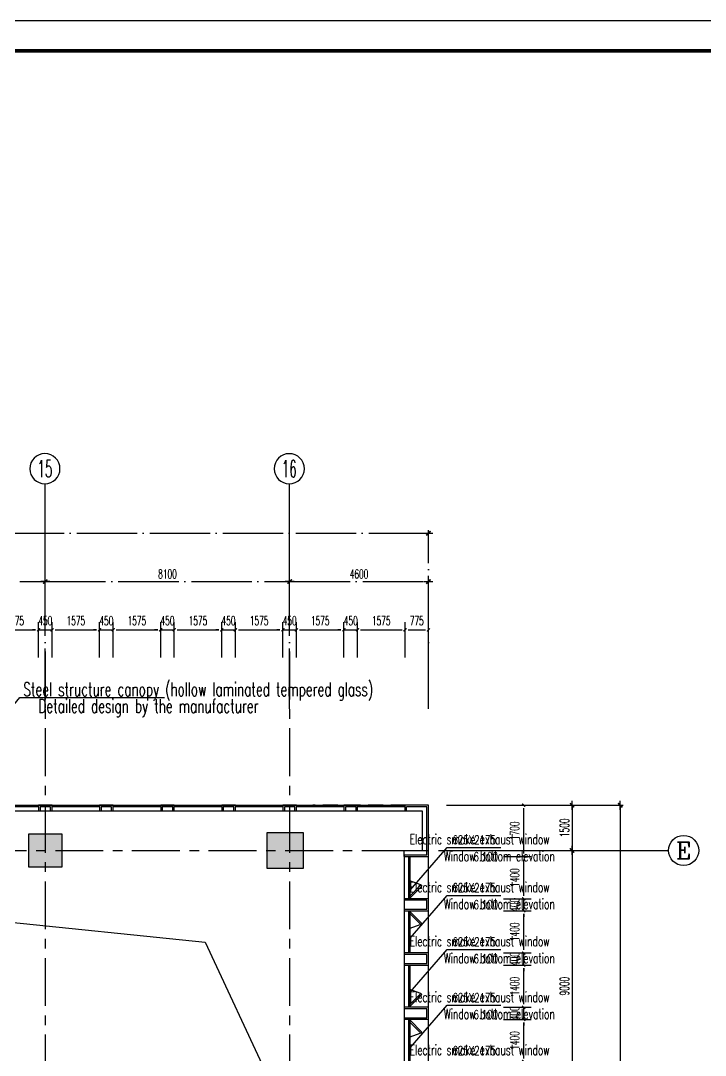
# Model space of a CAD drawing. Extents: x 824790 to 994147, y 4290613 to 4374713.
# Drawn here: x 939895 to 962588, y 4340402 to 4374713 of the extents above; entities that cross this region are included whole.
import ezdxf
from ezdxf.enums import TextEntityAlignment as Align

# ---------------------------------------------------------------- set-up
doc = ezdxf.new("R2010")
doc.units = 0
doc.header["$LTSCALE"] = 1000
doc.header["$MEASUREMENT"] = 0
for name, pattern in [('ACAD_ISO08W100', [36, 24, -3, 6, -3]), ('CENTER', [50.8, 31.75, -6.35, 6.35, -6.35]), ('DASHED', [0.75, 0.5, -0.25]), ('DOTE', [2.42, 2, -0.2, 0.02, -0.2])]:
    doc.linetypes.add(name, pattern=pattern)
doc.layers.get('0').update_dxf_attribs({"color": 255, "linetype": 'CONTINUOUS'})
for name, color, linetype in [('A-AXIS', 3, 'CONTINUOUS'), ('A-AXIS-TEXT', 7, 'CONTINUOUS'), ('A-DIM', 201, 'CONTINUOUS'), ('A-DOTE', 8, 'ACAD_ISO08W100'), ('A-FACADE', 5, 'CONTINUOUS'), ('A-FIN-GRAN', 34, 'CONTINUOUS'), ('A-LINE', 254, 'CONTINUOUS'), ('A-NOTE', 150, 'CONTINUOUS'), ('A-WALL', 2, 'CONTINUOUS'), ('A-WINDOW', 4, 'CONTINUOUS'), ('A_DIM_EX1', 171, 'CONTINUOUS'), ('AXIS_TEXT', 7, 'CONTINUOUS'), ('DOTE', 17, 'DOTE'), ('HATCH-F252', 252, 'CONTINUOUS'), ('PUB_TEXT', 7, 'CONTINUOUS'), ('S-COLUMN', 1, 'CONTINUOUS'), ('WINDOW', 4, 'CONTINUOUS'), ('交通流线', 40, 'DASHED'), ('图框', 7, 'CONTINUOUS'), ('柱子', 9, 'CONTINUOUS')]:
    doc.layers.add(name, color=color, linetype=linetype)
doc.styles.add('_TCH_DIM', font='SIMPLEX', dxfattribs={"bigfont": 'GBCBIG'})
doc.styles.add('COMPLEX', font='COMPLEX')
doc.styles.add('DIM_FONT', font='SIMPLEX.shx', dxfattribs={"width": 0.6, "bigfont": 'GBCBIG.shx'})
doc.styles.add('TONGJI-FONT', font='simplex.shx')
doc.dimstyles.new('DIM100', dxfattribs={"dimscale": 100, "dimtxt": 3, "dimasz": 0.01, "dimexe": 1, "dimexo": 1, "dimgap": 1, "dimtad": 1, "dimdec": 0, "dimtxsty": 'DIM_FONT', "dimblk1": 'h-_DIMX', "dimblk2": 'h-_DIMX', "dimsah": 1, "dimcen": 0.01, "dimclrd": 256, "dimclre": 256, "dimclrt": 7, "dimadec": 3, "dimazin": 3, "dimtfac": 1, "dimtdec": 0, "dimtix": 1, "dimtmove": 2, "dimatfit": 3, "dimldrblk": 'h-_DIMX', "dimtzin": 5, "dimarcsym": 0})
doc.dimstyles.new('DIMN', dxfattribs={"dimtxt": 300, "dimasz": 100, "dimexe": 250, "dimexo": 300, "dimgap": 150, "dimtad": 1, "dimdec": 0, "dimtxsty": 'DIM_FONT', "dimblk": 'h-_ArchTick', "dimcen": 2.5, "dimclrt": 7, "dimazin": 2, "dimtfac": 1, "dimtdec": 0, "dimtix": 1, "dimtmove": 2, "dimatfit": 3, "dimarcsym": 0})

# ---------------------------------------------------------------- blocks, each defined once
blk = doc.blocks.new('h-_DIMX')
blk.add_line((-150, 0), (150, 0))
at = {"const_width": 50}
blk.add_lwpolyline([(-70, -70), (70, 70)], dxfattribs=at)
blk = doc.blocks.new('*D67')
at = {"layer": 'A-AXIS', "lineweight": -2, "transparency": 16777216}
for p, q in [((-2486628, -1749729), (-2482369, -1749729)), ((-2482469, -1749730), (-2482469, -1751228)), ((-2486628, -1751229), (-2482369, -1751229))]:
    blk.add_line(p, q, dxfattribs=at)
for p, rotation in [((-2482469, -1749729), 90), ((-2482469, -1751229), 270)]:
    blk.add_blockref('h-_DIMX', p, dxfattribs=dict(at, rotation=rotation))
at = {"layer": 'A-AXIS', "color": 7, "transparency": 16777216, "insert": (-2482719, -1750479), "char_height": 300, "attachment_point": 5, "rotation": 90, "style": 'DIM_FONT'}
blk.add_mtext('\\A1;1500', dxfattribs=at)
blk = doc.blocks.new('*D68')
at = {"layer": 'A-AXIS', "lineweight": -2, "transparency": 16777216}
for p, q in [((-2486628, -1751229), (-2482369, -1751229)), ((-2482469, -1751230), (-2482469, -1760228)), ((-2486628, -1760229), (-2482369, -1760229))]:
    blk.add_line(p, q, dxfattribs=at)
for p, rotation in [((-2482469, -1751229), 90), ((-2482469, -1760229), 270)]:
    blk.add_blockref('h-_DIMX', p, dxfattribs=dict(at, rotation=rotation))
at = {"layer": 'A-AXIS', "color": 7, "transparency": 16777216, "insert": (-2482719, -1755729), "char_height": 300, "attachment_point": 5, "rotation": 90, "style": 'DIM_FONT'}
blk.add_mtext('\\A1;9000', dxfattribs=at)
blk = doc.blocks.new('*D73')
at = {"layer": 'A-AXIS', "lineweight": -2, "transparency": 16777216}
for p, q in [((-2486628, -1749729), (-2480769, -1749729)), ((-2480869, -1749730), (-2480869, -1779728)), ((-2486628, -1779729), (-2480769, -1779729))]:
    blk.add_line(p, q, dxfattribs=at)
for p, rotation in [((-2480869, -1749729), 90), ((-2480869, -1779729), 270)]:
    blk.add_blockref('h-_DIMX', p, dxfattribs=dict(at, rotation=rotation))
at = {"layer": 'A-AXIS', "color": 7, "transparency": 16777216, "insert": (-2481119, -1764729), "char_height": 300, "attachment_point": 5, "rotation": 90, "style": 'DIM_FONT'}
blk.add_mtext('\\A1;30000', dxfattribs=at)
blk = doc.blocks.new('h-_AXISO')
blk.add_circle((0, 0), 0.5)
at = {"layer": 'A-AXIS-TEXT', "style": 'COMPLEX', "width": 1.041667}
blk.add_attdef('A', text='', height=0.56, dxfattribs=at).set_placement((-0.25, -0.28), (0.25, -0.28), align=Align.FIT)
blk = doc.blocks.new('h-轴号横')
at = {"layer": 'DOTE', "linetype": 'ACAD_ISO08W100'}
for p, q in [((-2499761, -1877414), (-2499761, -1873851)), ((-2491661, -1877412), (-2491661, -1873850)), ((-2483711, -1885986), (-2479101, -1885986))]:
    blk.add_line(p, q, dxfattribs=at)
at = {"layer": 'A-AXIS'}
ref = blk.add_blockref('h-_AXISO', (-2499774, -1873327), dxfattribs=dict(at, xscale=-1000, yscale=1000, zscale=1000))
ref.add_attrib('A', '15', dxfattribs={"layer": 'AXIS_TEXT', "height": 560, "style": 'COMPLEX', "width": 0.646552}).set_placement((-2500024, -1873607), (-2499524, -1873607), align=Align.FIT)
ref = blk.add_blockref('h-_AXISO', (-2491674, -1873328), dxfattribs=dict(at, xscale=-1000, yscale=1000, zscale=1000))
ref.add_attrib('A', '16', dxfattribs={"layer": 'AXIS_TEXT', "height": 560, "style": 'COMPLEX', "width": 0.646552}).set_placement((-2491924, -1873608), (-2491424, -1873608), align=Align.FIT)
ref = blk.add_blockref('h-_AXISO', (-2478601, -1885986), dxfattribs=dict(at, xscale=1000, yscale=1000, zscale=1000))
ref.add_attrib('A', 'E', dxfattribs={"layer": 'AXIS_TEXT', "height": 560, "style": 'COMPLEX', "width": 1.171875}).set_placement((-2478851, -1886266), (-2478351, -1886266), align=Align.FIT)
blk = doc.blocks.new('h-1')
at = {"layer": '图框'}
blk.add_line((2162, 399.3), (675.75, 399.3), dxfattribs=at)
at = {"layer": '图框', "const_width": 1.2}
blk.add_lwpolyline([(2152, -431.7), (2152, 389.3), (700.75, 389.3), (700.75, -431.7)], close=True, dxfattribs=at)
blk = doc.blocks.new('h-ewryer')
at = {"layer": 'A-WINDOW', "ltscale": 0.5}
blk.add_line((366378, 243878), (366234, 243482), dxfattribs=at)
at = {"layer": 'A-WINDOW'}
for p, q in [((366234, 243532), (366234, 243482)), ((366784, 243532), (366784, 243482))]:
    blk.add_line(p, q, dxfattribs=at)
at = {"layer": 'A-WINDOW', "ltscale": 0.5}
blk.add_lwpolyline([(366378, 243878), (366413, 243914), (366802, 243525), (366767, 243489)], close=True, dxfattribs=at)
blk = doc.blocks.new('h-2层裙房幕墙')
at = {"layer": 'A-FACADE'}
blk.add_line((852011, 4006485), (852011, 4036435), dxfattribs=at)
at = {"layer": 'A-FIN-GRAN'}
for p, q in [((839536, 4036435), (839086, 4036435)), ((839086, 4036435), (839086, 4036235)), ((839486, 4036385), (839136, 4036385)), ((839136, 4036385), (839136, 4036235)), ((839486, 4036235), (839486, 4036385)), ((839536, 4036235), (839536, 4036435)), ((841561, 4036435), (841111, 4036435)), ((841111, 4036435), (841111, 4036235)), ((841511, 4036385), (841161, 4036385)), ((841161, 4036385), (841161, 4036235)), ((841511, 4036235), (841511, 4036385)), ((841561, 4036235), (841561, 4036435)), ((843586, 4036435), (843136, 4036435)), ((843136, 4036435), (843136, 4036235)), ((843536, 4036385), (843186, 4036385)), ((843186, 4036385), (843186, 4036235)), ((843536, 4036235), (843536, 4036385)), ((843586, 4036235), (843586, 4036435)), ((845611, 4036435), (845161, 4036435)), ((845161, 4036435), (845161, 4036235)), ((845561, 4036385), (845211, 4036385)), ((845211, 4036385), (845211, 4036235)), ((845561, 4036235), (845561, 4036385)), ((845611, 4036235), (845611, 4036435)), ((847636, 4036435), (847186, 4036435)), ((847186, 4036435), (847186, 4036235)), ((847586, 4036385), (847236, 4036385)), ((847236, 4036385), (847236, 4036235)), ((847586, 4036235), (847586, 4036385)), ((847636, 4036235), (847636, 4036435)), ((849661, 4036435), (849211, 4036435)), ((849211, 4036435), (849211, 4036235)), ((849611, 4036385), (849261, 4036385)), ((849261, 4036385), (849261, 4036235)), ((849611, 4036235), (849611, 4036385)), ((849661, 4036235), (849661, 4036435)), ((852011, 4036435), (851236, 4036435)), ((851236, 4036235), (851236, 4036435)), ((851961, 4036385), (851286, 4036385)), ((851286, 4036235), (851286, 4036385)), ((851961, 4034785), (851961, 4036385)), ((852011, 4034735), (852011, 4036435)), ((851811, 4036235), (851236, 4036235)), ((851811, 4034935), (851811, 4036235)), ((851211, 4034935), (851811, 4034935)), ((851211, 4034735), (851211, 4034935)), ((851211, 4034785), (851961, 4034785)), ((851211, 4034735), (852011, 4034735)), ((852011, 4033335), (851211, 4033335)), ((851961, 4033285), (851211, 4033285)), ((851961, 4032985), (851961, 4033285)), ((852011, 4032935), (852011, 4033335)), ((851211, 4032985), (851961, 4032985)), ((851211, 4032935), (852011, 4032935)), ((852011, 4031535), (851211, 4031535)), ((851961, 4031485), (851211, 4031485)), ((851961, 4031185), (851961, 4031485)), ((852011, 4031135), (852011, 4031535)), ((851211, 4031185), (851961, 4031185)), ((851211, 4031135), (852011, 4031135)), ((852011, 4029735), (851211, 4029735)), ((851961, 4029685), (851211, 4029685)), ((851961, 4029385), (851961, 4029685)), ((852011, 4029335), (852011, 4029735)), ((851211, 4029385), (851961, 4029385)), ((851211, 4029335), (852011, 4029335))]:
    blk.add_line(p, q, dxfattribs=at)
at = {"layer": 'WINDOW'}
for p, q in [((815236, 4036435), (851236, 4036435)), ((839086, 4036385), (837511, 4036385)), ((841111, 4036385), (839536, 4036385)), ((843136, 4036385), (841561, 4036385)), ((845161, 4036385), (843586, 4036385)), ((847186, 4036385), (845611, 4036385)), ((849211, 4036385), (847636, 4036385)), ((851236, 4036385), (849661, 4036385)), ((851236, 4036385), (851236, 4036335)), ((851236, 4036235), (815236, 4036235)), ((851211, 4034785), (851211, 4023935)), ((851211, 4034785), (851211, 4025735)), ((851361, 4033335), (851361, 4034735)), ((851411, 4033335), (851411, 4034735)), ((851361, 4031535), (851361, 4032935)), ((851411, 4031535), (851411, 4032935)), ((851361, 4029735), (851361, 4031135)), ((851411, 4029735), (851411, 4031135)), ((851361, 4027935), (851361, 4029335)), ((851411, 4027935), (851411, 4029335))]:
    blk.add_line(p, q, dxfattribs=at)
at = {"layer": 'A-WINDOW', "rotation": 270}
for p in [(607879, 4400169), (607879, 4396569)]:
    blk.add_blockref('h-ewryer', p, dxfattribs=at)
at = {"layer": 'A-WINDOW', "xscale": -1, "rotation": 270}
for p in [(607879, 3666100), (607879, 3662500)]:
    blk.add_blockref('h-ewryer', p, dxfattribs=at)
blk = doc.blocks.new('h-1100柱')
at = {"layer": 'HATCH-F252'}
blk.add_hatch(color=256, dxfattribs=at).paths.add_polyline_path([(917265, 4495302), (918365, 4495302), (918365, 4494202), (917265, 4494202)])
at = {"layer": 'S-COLUMN'}
blk.add_lwpolyline([(917265, 4495302), (918365, 4495302), (918365, 4494202), (917265, 4494202)], close=True, dxfattribs=at)
blk = doc.blocks.new('h-1300柱')
at = {"layer": 'HATCH-F252'}
blk.add_hatch(color=256, dxfattribs=at).paths.add_polyline_path([(944696, 4491023), (945996, 4491023), (945996, 4489723), (944696, 4489723)])
at = {"layer": 'S-COLUMN'}
blk.add_lwpolyline([(944696, 4491023), (945996, 4491023), (945996, 4489723), (944696, 4489723)], close=True, dxfattribs=at)
blk = doc.blocks.new('h-rgts')
at = {"layer": 'HATCH-F252'}
blk.add_hatch(color=256, dxfattribs=at).paths.add_polyline_path([(-600, 600), (600, 600), (600, -600), (-600, -600)])
at = {"layer": 'S-COLUMN', "color": 1}
blk.add_lwpolyline([(-600, 600), (600, 600), (600, -600), (-600, -600)], close=True, dxfattribs=at)
blk = doc.blocks.new('h-二层柱网')
at = {"layer": 'A-WALL'}
for name, p in [('h-1100柱', (190645, -147557)), ('h-1100柱', (198595, -147557)), ('h-1100柱', (206695, -147557)), ('h-1100柱', (214795, -147557)), ('h-1100柱', (222895, -147557)), ('h-1300柱', (163114, -152177)), ('h-1300柱', (203314, -152177)), ('h-1300柱', (163114, -161177)), ('h-1300柱', (203314, -161177)), ('h-1100柱', (190645, -174557)), ('h-1100柱', (198595, -174557)), ('h-1100柱', (206695, -174557)), ('h-1100柱', (214795, -174557)), ('h-1100柱', (222895, -174557))]:
    blk.add_blockref(name, p, dxfattribs=at)
at = {"layer": '柱子', "color": 1}
blk.add_blockref('h-rgts', (1148660, 4347195), dxfattribs=at)
at = {"layer": '柱子', "color": 1, "xscale": -1, "rotation": 180}
blk.add_blockref('h-rgts', (1148660, 4320195), dxfattribs=at)
blk = doc.blocks.new('h-_ArchTick')
at = {"color": 0, "linetype": 'ByBlock', "const_width": 0.4}
blk.add_lwpolyline([(-0.5, -0.5), (0.5, 0.5)], dxfattribs=at)
blk = doc.blocks.new('*D233')
at = {"layer": 'A-DIM', "color": 0, "lineweight": -2, "transparency": 16777216}
for p, q in [((955897, 4348695), (956819, 4348695)), ((956569, 4347095), (956569, 4348595)), ((955897, 4346995), (956819, 4346995))]:
    blk.add_line(p, q, dxfattribs=at)
at = {"layer": 'A-DIM', "color": 0, "lineweight": -2, "transparency": 16777216, "xscale": 100, "yscale": 100, "zscale": 100}
for p, rotation in [((956569, 4348695), 90), ((956569, 4346995), 270)]:
    blk.add_blockref('h-_ArchTick', p, dxfattribs=dict(at, rotation=rotation))
at = {"layer": 'A-DIM', "color": 7, "transparency": 16777216, "insert": (956269, 4347845), "char_height": 300, "attachment_point": 5, "rotation": 90, "style": 'DIM_FONT'}
blk.add_mtext('\\A1;1700', dxfattribs=at)
blk = doc.blocks.new('*D234')
at = {"layer": 'A-DIM', "color": 0, "lineweight": -2, "transparency": 16777216}
for p, q in [((955897, 4346995), (956819, 4346995)), ((956569, 4345695), (956569, 4346895)), ((955897, 4345595), (956819, 4345595))]:
    blk.add_line(p, q, dxfattribs=at)
at = {"layer": 'A-DIM', "color": 0, "lineweight": -2, "transparency": 16777216, "xscale": 100, "yscale": 100, "zscale": 100}
for p, rotation in [((956569, 4346995), 90), ((956569, 4345595), 270)]:
    blk.add_blockref('h-_ArchTick', p, dxfattribs=dict(at, rotation=rotation))
at = {"layer": 'A-DIM', "color": 7, "transparency": 16777216, "insert": (956269, 4346295), "char_height": 300, "attachment_point": 5, "rotation": 90, "style": 'DIM_FONT'}
blk.add_mtext('\\A1;1400', dxfattribs=at)
blk = doc.blocks.new('*D235')
at = {"layer": 'A-DIM', "color": 0, "lineweight": -2, "transparency": 16777216}
for p, q in [((956569, 4345695), (956569, 4345795)), ((955897, 4345595), (956819, 4345595)), ((956569, 4345195), (956569, 4345595)), ((955897, 4345195), (956819, 4345195)), ((956569, 4345095), (956569, 4344995))]:
    blk.add_line(p, q, dxfattribs=at)
at = {"layer": 'A-DIM', "color": 0, "lineweight": -2, "transparency": 16777216, "xscale": 100, "yscale": 100, "zscale": 100}
for p, rotation in [((956569, 4345595), 270), ((956569, 4345195), 90)]:
    blk.add_blockref('h-_ArchTick', p, dxfattribs=dict(at, rotation=rotation))
at = {"layer": 'A-DIM', "color": 7, "transparency": 16777216, "insert": (956269, 4345395), "char_height": 300, "attachment_point": 5, "rotation": 90, "style": 'DIM_FONT'}
blk.add_mtext('\\A1;400', dxfattribs=at)
blk = doc.blocks.new('*D236')
at = {"layer": 'A-DIM', "color": 0, "lineweight": -2, "transparency": 16777216}
for p, q in [((955897, 4345195), (956819, 4345195)), ((956569, 4343895), (956569, 4345095)), ((955897, 4343795), (956819, 4343795))]:
    blk.add_line(p, q, dxfattribs=at)
at = {"layer": 'A-DIM', "color": 0, "lineweight": -2, "transparency": 16777216, "xscale": 100, "yscale": 100, "zscale": 100}
for p, rotation in [((956569, 4345195), 90), ((956569, 4343795), 270)]:
    blk.add_blockref('h-_ArchTick', p, dxfattribs=dict(at, rotation=rotation))
at = {"layer": 'A-DIM', "color": 7, "transparency": 16777216, "insert": (956269, 4344495), "char_height": 300, "attachment_point": 5, "rotation": 90, "style": 'DIM_FONT'}
blk.add_mtext('\\A1;1400', dxfattribs=at)
blk = doc.blocks.new('*D237')
at = {"layer": 'A-DIM', "color": 0, "lineweight": -2, "transparency": 16777216}
for p, q in [((955897, 4343795), (956819, 4343795)), ((956569, 4343895), (956569, 4343995)), ((956569, 4343395), (956569, 4343795)), ((955897, 4343395), (956819, 4343395)), ((956569, 4343295), (956569, 4343195))]:
    blk.add_line(p, q, dxfattribs=at)
at = {"layer": 'A-DIM', "color": 0, "lineweight": -2, "transparency": 16777216, "xscale": 100, "yscale": 100, "zscale": 100}
for p, rotation in [((956569, 4343795), 270), ((956569, 4343395), 90)]:
    blk.add_blockref('h-_ArchTick', p, dxfattribs=dict(at, rotation=rotation))
at = {"layer": 'A-DIM', "color": 7, "transparency": 16777216, "insert": (956269, 4343595), "char_height": 300, "attachment_point": 5, "rotation": 90, "style": 'DIM_FONT'}
blk.add_mtext('\\A1;400', dxfattribs=at)
blk = doc.blocks.new('*D238')
at = {"layer": 'A-DIM', "color": 0, "lineweight": -2, "transparency": 16777216}
for p, q in [((955897, 4343395), (956819, 4343395)), ((956569, 4342095), (956569, 4343295)), ((955897, 4341995), (956819, 4341995))]:
    blk.add_line(p, q, dxfattribs=at)
at = {"layer": 'A-DIM', "color": 0, "lineweight": -2, "transparency": 16777216, "xscale": 100, "yscale": 100, "zscale": 100}
for p, rotation in [((956569, 4343395), 90), ((956569, 4341995), 270)]:
    blk.add_blockref('h-_ArchTick', p, dxfattribs=dict(at, rotation=rotation))
at = {"layer": 'A-DIM', "color": 7, "transparency": 16777216, "insert": (956269, 4342695), "char_height": 300, "attachment_point": 5, "rotation": 90, "style": 'DIM_FONT'}
blk.add_mtext('\\A1;1400', dxfattribs=at)
blk = doc.blocks.new('*D239')
at = {"layer": 'A-DIM', "color": 0, "lineweight": -2, "transparency": 16777216}
for p, q in [((955897, 4341995), (956819, 4341995)), ((956569, 4342095), (956569, 4342195)), ((956569, 4341595), (956569, 4341995)), ((955897, 4341595), (956819, 4341595)), ((956569, 4341495), (956569, 4341395))]:
    blk.add_line(p, q, dxfattribs=at)
at = {"layer": 'A-DIM', "color": 0, "lineweight": -2, "transparency": 16777216, "xscale": 100, "yscale": 100, "zscale": 100}
for p, rotation in [((956569, 4341995), 270), ((956569, 4341595), 90)]:
    blk.add_blockref('h-_ArchTick', p, dxfattribs=dict(at, rotation=rotation))
at = {"layer": 'A-DIM', "color": 7, "transparency": 16777216, "insert": (956269, 4341795), "char_height": 300, "attachment_point": 5, "rotation": 90, "style": 'DIM_FONT'}
blk.add_mtext('\\A1;400', dxfattribs=at)
blk = doc.blocks.new('*D240')
at = {"layer": 'A-DIM', "color": 0, "lineweight": -2, "transparency": 16777216}
for p, q in [((955897, 4341595), (956819, 4341595)), ((956569, 4340295), (956569, 4341495)), ((955897, 4340195), (956819, 4340195))]:
    blk.add_line(p, q, dxfattribs=at)
at = {"layer": 'A-DIM', "color": 0, "lineweight": -2, "transparency": 16777216, "xscale": 100, "yscale": 100, "zscale": 100}
for p, rotation in [((956569, 4341595), 90), ((956569, 4340195), 270)]:
    blk.add_blockref('h-_ArchTick', p, dxfattribs=dict(at, rotation=rotation))
at = {"layer": 'A-DIM', "color": 7, "transparency": 16777216, "insert": (956269, 4340895), "char_height": 300, "attachment_point": 5, "rotation": 90, "style": 'DIM_FONT'}
blk.add_mtext('\\A1;1400', dxfattribs=at)
blk = doc.blocks.new('*D329')
at = {"layer": 'A-DIM', "color": 0, "lineweight": -2, "transparency": 16777216}
for p, q in [((952635, 4353589), (952635, 4354763)), ((953410, 4353589), (953410, 4354763)), ((952735, 4354513), (953310, 4354513))]:
    blk.add_line(p, q, dxfattribs=at)
at = {"layer": 'A-DIM', "color": 0, "lineweight": -2, "transparency": 16777216, "xscale": 100, "yscale": 100, "zscale": 100, "rotation": 180}
blk.add_blockref('h-_ArchTick', (952635, 4354513), dxfattribs=at)
at = {"layer": 'A-DIM', "color": 0, "lineweight": -2, "transparency": 16777216, "xscale": 100, "yscale": 100, "zscale": 100}
blk.add_blockref('h-_ArchTick', (953410, 4354513), dxfattribs=at)
at = {"layer": 'A-DIM', "color": 7, "transparency": 16777216, "insert": (953022, 4354813), "char_height": 300, "attachment_point": 5, "style": 'DIM_FONT'}
blk.add_mtext('\\A1;775', dxfattribs=at)
blk = doc.blocks.new('*D330')
at = {"layer": 'A-DIM', "color": 0, "lineweight": -2, "transparency": 16777216}
for p, q in [((951060, 4353589), (951060, 4354763)), ((952635, 4353589), (952635, 4354763)), ((951160, 4354513), (952535, 4354513))]:
    blk.add_line(p, q, dxfattribs=at)
at = {"layer": 'A-DIM', "color": 0, "lineweight": -2, "transparency": 16777216, "xscale": 100, "yscale": 100, "zscale": 100, "rotation": 180}
blk.add_blockref('h-_ArchTick', (951060, 4354513), dxfattribs=at)
at = {"layer": 'A-DIM', "color": 0, "lineweight": -2, "transparency": 16777216, "xscale": 100, "yscale": 100, "zscale": 100}
blk.add_blockref('h-_ArchTick', (952635, 4354513), dxfattribs=at)
at = {"layer": 'A-DIM', "color": 7, "transparency": 16777216, "insert": (951847, 4354813), "char_height": 300, "attachment_point": 5, "style": 'DIM_FONT'}
blk.add_mtext('\\A1;1575', dxfattribs=at)
blk = doc.blocks.new('*D331')
at = {"layer": 'A-DIM', "color": 0, "lineweight": -2, "transparency": 16777216}
for p, q in [((950610, 4353589), (950610, 4354763)), ((951060, 4353589), (951060, 4354763)), ((950510, 4354513), (950410, 4354513)), ((950610, 4354513), (951060, 4354513)), ((951160, 4354513), (951260, 4354513))]:
    blk.add_line(p, q, dxfattribs=at)
at = {"layer": 'A-DIM', "color": 0, "lineweight": -2, "transparency": 16777216, "xscale": 100, "yscale": 100, "zscale": 100}
blk.add_blockref('h-_ArchTick', (950610, 4354513), dxfattribs=at)
at = {"layer": 'A-DIM', "color": 0, "lineweight": -2, "transparency": 16777216, "xscale": 100, "yscale": 100, "zscale": 100, "rotation": 180}
blk.add_blockref('h-_ArchTick', (951060, 4354513), dxfattribs=at)
at = {"layer": 'A-DIM', "color": 7, "transparency": 16777216, "insert": (950835, 4354813), "char_height": 300, "attachment_point": 5, "style": 'DIM_FONT'}
blk.add_mtext('\\A1;450', dxfattribs=at)
blk = doc.blocks.new('*D332')
at = {"layer": 'A-DIM', "color": 0, "lineweight": -2, "transparency": 16777216}
for p, q in [((949035, 4353589), (949035, 4354763)), ((950610, 4353589), (950610, 4354763)), ((949135, 4354513), (950510, 4354513))]:
    blk.add_line(p, q, dxfattribs=at)
at = {"layer": 'A-DIM', "color": 0, "lineweight": -2, "transparency": 16777216, "xscale": 100, "yscale": 100, "zscale": 100, "rotation": 180}
blk.add_blockref('h-_ArchTick', (949035, 4354513), dxfattribs=at)
at = {"layer": 'A-DIM', "color": 0, "lineweight": -2, "transparency": 16777216, "xscale": 100, "yscale": 100, "zscale": 100}
blk.add_blockref('h-_ArchTick', (950610, 4354513), dxfattribs=at)
at = {"layer": 'A-DIM', "color": 7, "transparency": 16777216, "insert": (949822, 4354813), "char_height": 300, "attachment_point": 5, "style": 'DIM_FONT'}
blk.add_mtext('\\A1;1575', dxfattribs=at)
blk = doc.blocks.new('*D333')
at = {"layer": 'A-DIM', "color": 0, "lineweight": -2, "transparency": 16777216}
for p, q in [((948585, 4353589), (948585, 4354763)), ((949035, 4353589), (949035, 4354763)), ((948485, 4354513), (948385, 4354513)), ((948585, 4354513), (949035, 4354513)), ((949135, 4354513), (949235, 4354513))]:
    blk.add_line(p, q, dxfattribs=at)
at = {"layer": 'A-DIM', "color": 0, "lineweight": -2, "transparency": 16777216, "xscale": 100, "yscale": 100, "zscale": 100}
blk.add_blockref('h-_ArchTick', (948585, 4354513), dxfattribs=at)
at = {"layer": 'A-DIM', "color": 0, "lineweight": -2, "transparency": 16777216, "xscale": 100, "yscale": 100, "zscale": 100, "rotation": 180}
blk.add_blockref('h-_ArchTick', (949035, 4354513), dxfattribs=at)
at = {"layer": 'A-DIM', "color": 7, "transparency": 16777216, "insert": (948810, 4354813), "char_height": 300, "attachment_point": 5, "style": 'DIM_FONT'}
blk.add_mtext('\\A1;450', dxfattribs=at)
blk = doc.blocks.new('*D334')
at = {"layer": 'A-DIM', "color": 0, "lineweight": -2, "transparency": 16777216}
for p, q in [((947010, 4353589), (947010, 4354763)), ((948585, 4353589), (948585, 4354763)), ((947110, 4354513), (948485, 4354513))]:
    blk.add_line(p, q, dxfattribs=at)
at = {"layer": 'A-DIM', "color": 0, "lineweight": -2, "transparency": 16777216, "xscale": 100, "yscale": 100, "zscale": 100, "rotation": 180}
blk.add_blockref('h-_ArchTick', (947010, 4354513), dxfattribs=at)
at = {"layer": 'A-DIM', "color": 0, "lineweight": -2, "transparency": 16777216, "xscale": 100, "yscale": 100, "zscale": 100}
blk.add_blockref('h-_ArchTick', (948585, 4354513), dxfattribs=at)
at = {"layer": 'A-DIM', "color": 7, "transparency": 16777216, "insert": (947797, 4354813), "char_height": 300, "attachment_point": 5, "style": 'DIM_FONT'}
blk.add_mtext('\\A1;1575', dxfattribs=at)
blk = doc.blocks.new('*D335')
at = {"layer": 'A-DIM', "color": 0, "lineweight": -2, "transparency": 16777216}
for p, q in [((946560, 4353589), (946560, 4354763)), ((947010, 4353589), (947010, 4354763)), ((946460, 4354513), (946360, 4354513)), ((946560, 4354513), (947010, 4354513)), ((947110, 4354513), (947210, 4354513))]:
    blk.add_line(p, q, dxfattribs=at)
at = {"layer": 'A-DIM', "color": 0, "lineweight": -2, "transparency": 16777216, "xscale": 100, "yscale": 100, "zscale": 100}
blk.add_blockref('h-_ArchTick', (946560, 4354513), dxfattribs=at)
at = {"layer": 'A-DIM', "color": 0, "lineweight": -2, "transparency": 16777216, "xscale": 100, "yscale": 100, "zscale": 100, "rotation": 180}
blk.add_blockref('h-_ArchTick', (947010, 4354513), dxfattribs=at)
at = {"layer": 'A-DIM', "color": 7, "transparency": 16777216, "insert": (946785, 4354813), "char_height": 300, "attachment_point": 5, "style": 'DIM_FONT'}
blk.add_mtext('\\A1;450', dxfattribs=at)
blk = doc.blocks.new('*D336')
at = {"layer": 'A-DIM', "color": 0, "lineweight": -2, "transparency": 16777216}
for p, q in [((944985, 4353589), (944985, 4354763)), ((946560, 4353589), (946560, 4354763)), ((945085, 4354513), (946460, 4354513))]:
    blk.add_line(p, q, dxfattribs=at)
at = {"layer": 'A-DIM', "color": 0, "lineweight": -2, "transparency": 16777216, "xscale": 100, "yscale": 100, "zscale": 100, "rotation": 180}
blk.add_blockref('h-_ArchTick', (944985, 4354513), dxfattribs=at)
at = {"layer": 'A-DIM', "color": 0, "lineweight": -2, "transparency": 16777216, "xscale": 100, "yscale": 100, "zscale": 100}
blk.add_blockref('h-_ArchTick', (946560, 4354513), dxfattribs=at)
at = {"layer": 'A-DIM', "color": 7, "transparency": 16777216, "insert": (945772, 4354813), "char_height": 300, "attachment_point": 5, "style": 'DIM_FONT'}
blk.add_mtext('\\A1;1575', dxfattribs=at)
blk = doc.blocks.new('*D337')
at = {"layer": 'A-DIM', "color": 0, "lineweight": -2, "transparency": 16777216}
for p, q in [((944535, 4353589), (944535, 4354763)), ((944985, 4353589), (944985, 4354763)), ((944435, 4354513), (944335, 4354513)), ((944535, 4354513), (944985, 4354513)), ((945085, 4354513), (945185, 4354513))]:
    blk.add_line(p, q, dxfattribs=at)
at = {"layer": 'A-DIM', "color": 0, "lineweight": -2, "transparency": 16777216, "xscale": 100, "yscale": 100, "zscale": 100}
blk.add_blockref('h-_ArchTick', (944535, 4354513), dxfattribs=at)
at = {"layer": 'A-DIM', "color": 0, "lineweight": -2, "transparency": 16777216, "xscale": 100, "yscale": 100, "zscale": 100, "rotation": 180}
blk.add_blockref('h-_ArchTick', (944985, 4354513), dxfattribs=at)
at = {"layer": 'A-DIM', "color": 7, "transparency": 16777216, "insert": (944760, 4354813), "char_height": 300, "attachment_point": 5, "style": 'DIM_FONT'}
blk.add_mtext('\\A1;450', dxfattribs=at)
blk = doc.blocks.new('*D338')
at = {"layer": 'A-DIM', "color": 0, "lineweight": -2, "transparency": 16777216}
for p, q in [((942960, 4353589), (942960, 4354763)), ((944535, 4353589), (944535, 4354763)), ((943060, 4354513), (944435, 4354513))]:
    blk.add_line(p, q, dxfattribs=at)
at = {"layer": 'A-DIM', "color": 0, "lineweight": -2, "transparency": 16777216, "xscale": 100, "yscale": 100, "zscale": 100, "rotation": 180}
blk.add_blockref('h-_ArchTick', (942960, 4354513), dxfattribs=at)
at = {"layer": 'A-DIM', "color": 0, "lineweight": -2, "transparency": 16777216, "xscale": 100, "yscale": 100, "zscale": 100}
blk.add_blockref('h-_ArchTick', (944535, 4354513), dxfattribs=at)
at = {"layer": 'A-DIM', "color": 7, "transparency": 16777216, "insert": (943747, 4354813), "char_height": 300, "attachment_point": 5, "style": 'DIM_FONT'}
blk.add_mtext('\\A1;1575', dxfattribs=at)
blk = doc.blocks.new('*D339')
at = {"layer": 'A-DIM', "color": 0, "lineweight": -2, "transparency": 16777216}
for p, q in [((942510, 4353589), (942510, 4354763)), ((942960, 4353589), (942960, 4354763)), ((942410, 4354513), (942310, 4354513)), ((942510, 4354513), (942960, 4354513)), ((943060, 4354513), (943160, 4354513))]:
    blk.add_line(p, q, dxfattribs=at)
at = {"layer": 'A-DIM', "color": 0, "lineweight": -2, "transparency": 16777216, "xscale": 100, "yscale": 100, "zscale": 100}
blk.add_blockref('h-_ArchTick', (942510, 4354513), dxfattribs=at)
at = {"layer": 'A-DIM', "color": 0, "lineweight": -2, "transparency": 16777216, "xscale": 100, "yscale": 100, "zscale": 100, "rotation": 180}
blk.add_blockref('h-_ArchTick', (942960, 4354513), dxfattribs=at)
at = {"layer": 'A-DIM', "color": 7, "transparency": 16777216, "insert": (942735, 4354813), "char_height": 300, "attachment_point": 5, "style": 'DIM_FONT'}
blk.add_mtext('\\A1;450', dxfattribs=at)
blk = doc.blocks.new('*D340')
at = {"layer": 'A-DIM', "color": 0, "lineweight": -2, "transparency": 16777216}
for p, q in [((940935, 4353589), (940935, 4354763)), ((942510, 4353589), (942510, 4354763)), ((941035, 4354513), (942410, 4354513))]:
    blk.add_line(p, q, dxfattribs=at)
at = {"layer": 'A-DIM', "color": 0, "lineweight": -2, "transparency": 16777216, "xscale": 100, "yscale": 100, "zscale": 100, "rotation": 180}
blk.add_blockref('h-_ArchTick', (940935, 4354513), dxfattribs=at)
at = {"layer": 'A-DIM', "color": 0, "lineweight": -2, "transparency": 16777216, "xscale": 100, "yscale": 100, "zscale": 100}
blk.add_blockref('h-_ArchTick', (942510, 4354513), dxfattribs=at)
at = {"layer": 'A-DIM', "color": 7, "transparency": 16777216, "insert": (941722, 4354813), "char_height": 300, "attachment_point": 5, "style": 'DIM_FONT'}
blk.add_mtext('\\A1;1575', dxfattribs=at)
blk = doc.blocks.new('*D341')
at = {"layer": 'A-DIM', "color": 0, "lineweight": -2, "transparency": 16777216}
for p, q in [((940485, 4353589), (940485, 4354763)), ((940935, 4353589), (940935, 4354763)), ((940385, 4354513), (940285, 4354513)), ((940485, 4354513), (940935, 4354513)), ((941035, 4354513), (941135, 4354513))]:
    blk.add_line(p, q, dxfattribs=at)
at = {"layer": 'A-DIM', "color": 0, "lineweight": -2, "transparency": 16777216, "xscale": 100, "yscale": 100, "zscale": 100}
blk.add_blockref('h-_ArchTick', (940485, 4354513), dxfattribs=at)
at = {"layer": 'A-DIM', "color": 0, "lineweight": -2, "transparency": 16777216, "xscale": 100, "yscale": 100, "zscale": 100, "rotation": 180}
blk.add_blockref('h-_ArchTick', (940935, 4354513), dxfattribs=at)
at = {"layer": 'A-DIM', "color": 7, "transparency": 16777216, "insert": (940710, 4354813), "char_height": 300, "attachment_point": 5, "style": 'DIM_FONT'}
blk.add_mtext('\\A1;450', dxfattribs=at)
blk = doc.blocks.new('*D342')
at = {"layer": 'A-DIM', "color": 0, "lineweight": -2, "transparency": 16777216}
for p, q in [((938910, 4353589), (938910, 4354763)), ((940485, 4353589), (940485, 4354763)), ((939010, 4354513), (940385, 4354513))]:
    blk.add_line(p, q, dxfattribs=at)
at = {"layer": 'A-DIM', "color": 0, "lineweight": -2, "transparency": 16777216, "xscale": 100, "yscale": 100, "zscale": 100, "rotation": 180}
blk.add_blockref('h-_ArchTick', (938910, 4354513), dxfattribs=at)
at = {"layer": 'A-DIM', "color": 0, "lineweight": -2, "transparency": 16777216, "xscale": 100, "yscale": 100, "zscale": 100}
blk.add_blockref('h-_ArchTick', (940485, 4354513), dxfattribs=at)
at = {"layer": 'A-DIM', "color": 7, "transparency": 16777216, "insert": (939697, 4354813), "char_height": 300, "attachment_point": 5, "style": 'DIM_FONT'}
blk.add_mtext('\\A1;1575', dxfattribs=at)
blk = doc.blocks.new('h-wrt')
at = {"layer": 'A-DOTE', "linetype": 'CENTER', "ltscale": 0.05}
for p, q in [((-2499928.9, -1744636.2), (-2499928.9, -1784214.6)), ((-2491828.9, -1744636.2), (-2491828.9, -1784214.6)), ((-2603736, -1751229), (-2483728.3, -1751229))]:
    blk.add_line(p, q, dxfattribs=at)
at = {"layer": 'A_DIM_EX1'}
blk.add_blockref('h-轴号横', (-168.1, 134757.2), dxfattribs=at)
at = {"layer": 'A-AXIS'}
for base, p1, p2 in [((-2487228.9, -1740710.9), (-2600528.9, -1746536.2), (-2487228.9, -1746636.2)), ((-2499928.8, -1742310.9), (-2508028.8, -1746636.2), (-2499928.8, -1746636.2)), ((-2491828.8, -1742310.9), (-2499928.8, -1746636.2), (-2491828.8, -1746636.2)), ((-2487228.9, -1742310.9), (-2491828.9, -1746636.2), (-2487228.9, -1746636.2))]:
    blk.add_linear_dim(base=base, p1=p1, p2=p2, dimstyle='DIM100', dxfattribs=at).render()
for base, p1, p2, picture, middle in [((-2482469.5, -1751229), (-2486728.3, -1749729), (-2486728.3, -1751229), '*D67', (-2482719.5, -1750479)), ((-2480869.5, -1779729), (-2486728.3, -1749729), (-2486728.3, -1779729), '*D73', (-2481119.5, -1764729)), ((-2482469.5, -1760229), (-2486728.3, -1751229), (-2486728.3, -1760229), '*D68', (-2482719.5, -1755729))]:
    dim = blk.add_linear_dim(base=base, p1=p1, p2=p2, angle=90, dimstyle='DIM100', dxfattribs=at)
    dim.commit()
    dim.dimension.update_dxf_attribs({"geometry": picture, "text_midpoint": middle})

msp = doc.modelspace()

# ---------------------------------------------------------------- linework, layer by layer
at = {"layer": 'A-LINE'}
for p, q in [((909359.9, 4347895.4), (946003.9, 4344158.7)), ((946003.9, 4344158.7), (952909.9, 4329345.4))]:
    msp.add_line(p, q, dxfattribs=at)
at = {"layer": 'A-NOTE'}
for p, q in [((952809.9, 4345879.3), (954036, 4347294.2)), ((954036, 4347294.2), (955811.6, 4347294.2)), ((952809.9, 4344290.6), (954036, 4345705.5)), ((954036, 4345705.5), (955811.6, 4345705.5)), ((952809.9, 4342496.3), (954036, 4343911.3)), ((954036, 4343911.3), (955811.6, 4343911.3)), ((952809.9, 4340646), (954036, 4342060.9)), ((954036, 4342060.9), (955811.6, 4342060.9))]:
    msp.add_line(p, q, dxfattribs=at)
msp.add_lwpolyline([(938731.9, 4350888.3), (939869.8, 4352268.5), (944666.3, 4352268.5)], dxfattribs=at)
at = {"layer": '交通流线'}
msp.add_line((953409.9, 4348695.4), (949575.4, 4348695.4), dxfattribs=at)

# ---------------------------------------------------------------- block references
at = {"layer": 'A-WINDOW'}
msp.add_blockref('h-2层裙房幕墙', (101399, 312260.4), dxfattribs=at)
at = {"layer": 'DOTE'}
msp.add_blockref('h-wrt', (3440638.8, 6098424.3), dxfattribs=at)
at = {"layer": 'S-COLUMN'}
msp.add_blockref('h-二层柱网', (-200000, 0), dxfattribs=at)
at = {"layer": '图框', "xscale": 100, "yscale": 100, "zscale": 100}
msp.add_blockref('h-1', (757214.8, 4334782.9), dxfattribs=at)

# ---------------------------------------------------------------- texts
at = {"layer": 'A-NOTE', "style": 'TONGJI-FONT', "width": 0.65}
for s, p in [('Steel structure canopy (hollow laminated tempered glass)', (939981, 4352315.7)), ('Detailed design by the manufacturer', (940481.7, 4351761.7))]:
    msp.add_text(s, height=450, dxfattribs=at).set_placement(p)
at = {"layer": 'PUB_TEXT'}
for s, height, style, width, p in [('Electric smoke exhaust window', 337.589, 'TONGJI-FONT', 0.65, (952787.8, 4347399.2)), ('625X2175', 297.5, '_TCH_DIM', 0.705882, (954206.6, 4347399.2)), ('Window bottom elevation', 337.589, 'TONGJI-FONT', 0.65, (953923.6, 4346839.2)), ('6.100', 297.5, '_TCH_DIM', 0.705882, (954906.6, 4346839.2)), ('Electric smoke exhaust window', 337.589, 'TONGJI-FONT', 0.65, (952787.8, 4345810.5)), ('625X2175', 297.5, '_TCH_DIM', 0.705882, (954206.6, 4345810.5)), ('Window bottom elevation', 337.589, 'TONGJI-FONT', 0.65, (953923.6, 4345250.5)), ('6.100', 297.5, '_TCH_DIM', 0.705882, (954906.6, 4345250.5)), ('Electric smoke exhaust window', 337.589, 'TONGJI-FONT', 0.65, (952787.8, 4344016.3)), ('625X2175', 297.5, '_TCH_DIM', 0.705882, (954206.6, 4344016.3)), ('Window bottom elevation', 337.589, 'TONGJI-FONT', 0.65, (953923.6, 4343456.3)), ('6.100', 297.5, '_TCH_DIM', 0.705882, (954906.6, 4343456.3)), ('Electric smoke exhaust window', 337.589, 'TONGJI-FONT', 0.65, (952787.8, 4342165.9)), ('625X2175', 297.5, '_TCH_DIM', 0.705882, (954206.6, 4342165.9)), ('Window bottom elevation', 337.589, 'TONGJI-FONT', 0.65, (953923.6, 4341605.9)), ('6.100', 297.5, '_TCH_DIM', 0.705882, (954906.6, 4341605.9)), ('Electric smoke exhaust window', 337.589, 'TONGJI-FONT', 0.65, (952787.8, 4340409)), ('625X2175', 297.5, '_TCH_DIM', 0.705882, (954206.6, 4340409))]:
    msp.add_text(s, height=height, dxfattribs=dict(at, style=style, width=width)).set_placement(p)

# ---------------------------------------------------------------- dimensions: what is measured, and where the dimension line sits
at = {"layer": 'A-DIM'}
for p1, p2, distance, picture, middle in [((938909.9, 4353289.1), (940484.9, 4353289.1), 1224.3, '*D342', (939697.4, 4354813.4)), ((940484.9, 4353289.1), (940934.9, 4353289.1), 1224.3, '*D341', (940709.9, 4354813.4)), ((940934.9, 4353289.1), (942509.9, 4353289.1), 1224.3, '*D340', (941722.4, 4354813.4)), ((942509.9, 4353289.1), (942959.9, 4353289.1), 1224.3, '*D339', (942734.9, 4354813.4)), ((942959.9, 4353289.1), (944534.9, 4353289.1), 1224.3, '*D338', (943747.4, 4354813.4)), ((944534.9, 4353289.1), (944984.9, 4353289.1), 1224.3, '*D337', (944759.9, 4354813.4)), ((944984.9, 4353289.1), (946559.9, 4353289.1), 1224.3, '*D336', (945772.4, 4354813.4)), ((946559.9, 4353289.1), (947009.9, 4353289.1), 1224.3, '*D335', (946784.9, 4354813.4)), ((947009.9, 4353289.1), (948584.9, 4353289.1), 1224.3, '*D334', (947797.4, 4354813.4)), ((948584.9, 4353289.1), (949034.9, 4353289.1), 1224.3, '*D333', (948809.9, 4354813.4)), ((949034.9, 4353289.1), (950609.9, 4353289.1), 1224.3, '*D332', (949822.4, 4354813.4)), ((950609.9, 4353289.1), (951059.9, 4353289.1), 1224.3, '*D331', (950834.9, 4354813.4)), ((951059.9, 4353289.1), (952634.9, 4353289.1), 1224.3, '*D330', (951847.4, 4354813.4)), ((952634.9, 4353289.1), (953409.9, 4353289.1), 1224.3, '*D329', (953022.4, 4354813.4)), ((955597.2, 4346995.4), (955597.2, 4348695.4), -972.1, '*D233', (956269.3, 4347845.4)), ((955597.2, 4345595.4), (955597.2, 4346995.4), -972.1, '*D234', (956269.3, 4346295.4)), ((955597.2, 4345195.4), (955597.2, 4345595.4), -972.1, '*D235', (956269.3, 4345395.4)), ((955597.2, 4343795.4), (955597.2, 4345195.4), -972.1, '*D236', (956269.3, 4344495.4)), ((955597.2, 4343395.4), (955597.2, 4343795.4), -972.1, '*D237', (956269.3, 4343595.4)), ((955597.2, 4341995.4), (955597.2, 4343395.4), -972.1, '*D238', (956269.3, 4342695.4)), ((955597.2, 4341595.4), (955597.2, 4341995.4), -972.1, '*D239', (956269.3, 4341795.4)), ((955597.2, 4340195.4), (955597.2, 4341595.4), -972.1, '*D240', (956269.3, 4340895.4))]:
    dim = msp.add_aligned_dim(p1=p1, p2=p2, distance=distance, dimstyle='DIMN', dxfattribs=at)
    dim.commit()
    dim.dimension.update_dxf_attribs({"geometry": picture, "text_midpoint": middle})

doc.saveas('drawing.dxf')
